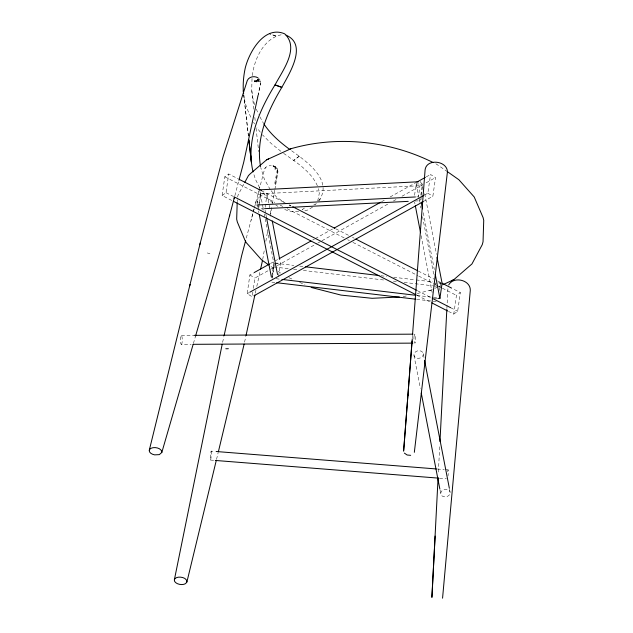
<?xml version="1.0" encoding="UTF-8"?>
<svg xmlns="http://www.w3.org/2000/svg" width="633" height="633" viewBox="0 0 633 633"><rect width="100%" height="100%" fill="white"/><g stroke="black" fill="none" stroke-linecap="round" stroke-linejoin="round"><path stroke-width="0.47" stroke-dasharray="3.17 2.37" d="M237.233 201.666L237.304 199.727M252.029 78.492L251.712 90.06L253.936 109.612M438.376 472.06L439.816 444.485M446.89 308.5L447.966 287.778M272.538 277.404L274.303 263.099L272.119 278.251M438.653 282.587L440.608 282.816L440.346 286.709L437.411 286.361M412.273 338.038L412.502 335.11M277.934 171.947C278.433 166.598 272.633 165.585 270.877 165.427M257.884 96.2L260.741 82.733L260.313 80.431L258.509 78.175M254.474 81.404L254.339 80.454L254.814 81.934L254.798 81.42L254.411 81.815M231.773 200.447L222.12 195.502L224.818 176.797L228.719 173.988L238.372 178.925M222.12 195.502L226.021 192.693L228.719 173.988M257.671 200.281L258.897 191.759M258.462 207.086L258.873 204.245M259.008 203.296L260.377 193.825L267.047 194.014L270.956 214.215M259.039 206.129L258.628 208.969L263.55 208.724M259.174 205.187L260.812 193.825L259.831 191.451M252.86 292.09L252.187 296.766L247.186 293.68L249.877 274.975L253.319 273.06M253.406 288.347L254.885 278.061L270.37 269.444M265.14 207.276L267.047 194.014M271.874 276.32L273.788 263.059L265.219 218.828M278.552 276.51L280.459 263.257L279.897 260.369M414.568 195.265L416.205 183.894L422.876 184.092M415.106 201.009L420.027 200.764L420.304 198.865M420.85 195.083L422.211 185.611L420.573 181.655L418.389 196.808L416.427 196.91M421.095 196.404L421.064 201.167M421.238 195.455L422.733 185.034M424.411 195.106L427.853 193.192L430.543 174.486L435.551 177.572L432.853 196.277L424.252 201.065M435.14 284.985L435.417 283.086L441.13 283.252M439.516 290.397L440.608 282.816M448.488 311.404L453.758 314.095L456.448 295.389L460.349 292.581L452.453 288.537M453.758 314.095L457.659 311.286L460.349 292.581M252.385 75.572C254.205 58.861 264.151 37.656 282.373 34.546M265.868 241.284L267.727 230.618M262.703 259.483L264.539 248.943M270.236 216.193L272.071 205.614M272.412 203.691L274.754 190.224M274.92 189.267L277.927 171.954M271.668 165.704L271.818 165.711M257.963 95.686L260.685 83.216M222.61 342.374L223.876 336.606M244.56 342.16L245.826 336.392M255.321 293.134L255.954 290.254M256.792 286.409L260.171 271.019M216.533 459.368L218.132 452.761M256.041 201.452L255.028 205.321M234.851 195.747L238.72 181.149M254.07 208.922L251.048 220.3M254.316 207.988L258.762 191.182M259.008 190.248L264.428 169.755C264.475 165.854 272.016 165.427 270.766 165.529M246.324 238.071L254.039 209.064M237.557 197.069L238.143 194.901L243.966 183.926M193.413 343.458L195.589 335.941M258.588 79.718L257.489 79.252L259.886 80.573L258.581 79.631M317.726 200.898L319.285 193.397L318.526 188.626M318.739 200.819C333.876 180.342 306.008 160.94 290.966 150.314M264.831 168.821L265.14 168.394M265.464 167.943L265.757 167.539M258.367 80.28C261.247 82.029 255.107 78.555 258.391 80.193M318.795 200.693L320.543 198.809M315.115 204.76L316.326 203.494M312.567 207.078L308.065 209.927L303.848 211.09M273.503 166.115C272.055 166.305 275.22 165.767 273.321 166.052M313.778 204.918L315.123 204.063M257.378 80.399L258.707 81.562L256.863 80.114L257.512 80.32M270.528 263.486L273.97 261.571M274.825 261.097L278.267 259.182M312.686 240.042L314.403 239.084M315.266 238.609L333.33 228.56M381.509 201.761L385.806 199.371M390.11 196.974L415.921 182.621M426.246 176.876L430.543 174.486M271.233 268.97L276.392 266.097M277.254 265.623L316.824 243.61M317.687 243.127L321.129 241.213M321.991 240.738L389.097 203.415M393.394 201.025L395.973 199.585M402.002 196.238L422.646 184.749M426.088 182.842L435.551 177.572M247.186 293.68L248.904 292.723M417.25 293.522L430.986 290.104M429.443 290.808L433.921 288.767M434.816 288.363L441.082 285.507M256.792 80.707C259.103 82.836 255.344 79.544 256.951 80.66M274.208 166.487L273.591 166.471L275.173 166.574L274.042 166.392M403.181 296.648L407.874 295.603M256.088 80.921C258.058 84.039 255.226 79.964 256.23 80.882M260.812 193.825L422.211 185.611M298.681 211.699L289.938 211.169L284.177 209.42M181.402 335.419L194.212 335.348M181.252 344.384A4.51 0.926 89.7 0 0 182.169 338.062A4.51 0.926 89.7 0 0 180.563 337.254A4.51 0.926 89.7 0 0 181.252 344.384L191.111 344.328M262.007 209.088L263.914 209.143M274.738 263.091L280.459 263.257M434.183 298.27L437.996 298.372M255.408 80.969L255.067 80.526L255.961 81.926L255.819 81.412L255.534 81.863M211.224 451.123A4.51 0.411 -85.5 0 1 210.963 458.213A4.51 0.411 -85.5 0 1 210.314 457.445A4.51 0.411 -85.5 0 1 211.224 451.123L215.157 451.432M437.332 469.029L444.216 469.575M445.197 469.654L448.14 469.884M210.441 460.064L214.373 460.373M439.5 478.208L446.376 478.754M275.015 167.31L276.874 168.275L274.445 167.215L275.102 167.444M275.284 263.217L293.87 265.417M299.741 266.113L303.65 266.58M380.931 275.743L386.803 276.439M393.655 277.254L415.177 279.802M416.15 279.921L432.782 281.891M274.042 266.984L289.692 268.843M293.609 269.31L297.518 269.769M303.389 270.465L385.56 280.213M393.386 281.139L396.321 281.487M404.147 282.413L432.521 285.776M433.502 285.894L436.43 286.243M276.035 278.718L280.925 279.295M416.902 295.421L437.45 297.858M271.858 282.136L274.793 282.484M416.641 299.306L436.208 301.625M207.26 252.947L209.942 253.698M288.98 277.729L292.525 279.28M299.623 282.381L304.948 284.7M289.178 205.013L290.792 205.725M261.184 190.604L284.874 202.734M289.257 204.981L291.014 205.875M335.759 228.79L348.925 235.531M352.431 237.328L354.187 238.222M418.239 271.019L434.032 279.106M437.538 280.902L441.051 282.698M224.818 176.797L274.833 202.402M280.095 205.1L282.729 206.445M287.113 208.692L344.146 237.889M347.652 239.685L349.408 240.587M352.921 242.384L417.843 275.624M418.722 276.075L434.515 284.162M435.393 284.613L438.028 285.958M438.898 286.409L441.533 287.754M442.412 288.205L456.448 295.389M226.021 192.693L233.047 196.285M417.297 290.618L431.334 297.811M450.641 307.693L457.659 311.286M416.902 295.231L430.068 301.965M427.853 193.192L432.853 196.277M249.877 274.975L254.885 278.061M285.95 203.589L276.463 196.982L270.789 190.327M275.798 204.997L277.919 206.35M435.86 163.733L446.241 170.839M270.971 266.501L274.959 269.239M278.156 271.422L280.554 273.06M283.592 153.321C296.798 162.744 312.219 171.962 318.241 187.851M280.846 151.287L271.28 143.564L262.458 134.813M273.076 203.185L267.727 198.612L260.669 189.378M260.282 132.162L256.919 127.668M270.228 189.528L264.357 179.202L260.701 167.468M277.183 168.639L277.428 169.043M259.918 116.868L263.241 122.881M259.625 187.764L255.558 179.543L253.295 172.754M255.249 80.961L255.423 81.443M418.722 197.599L420.027 200.764M256.99 205.021L257.971 207.395M256.349 109.105L258.493 114.288M254.561 104.777L252.717 97.474L251.712 90.06M424.735 193.722L436.493 254.387M423.303 212.72L434.309 269.539M416.205 183.894L418.627 196.42M419.37 200.265L419.742 202.196M420.494 206.049L420.866 207.972M422.543 216.636L433.74 274.421M414.575 201.935L414.947 203.866M421.103 235.642L432.11 292.462M423.271 353.657A4.732 3.798 -11 0 1 416.878 358.191A4.732 3.798 -11 0 1 415.707 351.719A4.732 3.798 -11 0 1 423.271 353.657L424.023 357.534M449.549 489.285L450.11 492.197A4.732 3.798 -11 0 1 443.717 496.723A4.732 3.798 -11 0 1 442.546 490.251A4.732 3.798 -11 0 1 450.11 492.197M413.966 355.382L420.344 388.322M440.054 490.045L440.805 493.922M265.053 210.132L265.607 213.012M265.797 213.978L266.351 216.866M260.377 193.825L263.542 210.172M264.285 214.017L265.029 217.863M258.565 210.9L258.937 212.823M254.822 117.429L255.376 122.319M256.041 128.183L258.707 151.643M248.437 136.127L243.8 95.354A194.727 116.013 -6.5 0 0 246.3 106.344A235.642 140.376 -6.5 0 0 251.499 118.466M243.745 94.784L248.413 135.905M447.626 471.735A4.51 0.411 -85.5 0 1 448.259 470.398A4.51 0.411 -85.5 0 1 448.014 475.945M254.521 123.87A235.642 140.376 -6.5 0 1 253.619 122.335M277.673 170.902L275.141 185.295L274.58 184.512L277.191 170.214L277.665 170.894M259.934 81.784L259.625 81.348L259.926 81.799M275.648 168.734L275.126 168.457L275.64 168.75M304.426 208.028L302.352 209.626L304.426 208.012M299.267 156.209L293.736 160.442L299.267 156.209M274.271 166.97C272.704 166.519 278.322 167.452 274.271 166.97M275.996 36.073L269.175 33.644L275.996 36.073M275.276 169.248L274.809 168.892L275.268 169.264M260.44 81.364L260.195 80.953L260.448 81.38M414.085 335.988A4.51 0.926 89.7 0 0 414.773 343.118A4.51 0.926 89.7 0 0 415.683 336.796A4.51 0.926 89.7 0 0 414.085 335.988"/><path stroke-width="0.95" d="M161.819 452.453L161.447 450.514L159.492 448.797A6.37 3.663 8.2 0 0 149.752 449.288A6.37 3.663 8.2 0 0 154.634 454.866L159.326 454.629L161.819 452.453L193.136 344.399M186.909 581.972C186.933 577.937 181.544 576.821 178.324 577.177A6.37 3.663 8.2 0 0 175.563 582.542A6.37 3.663 8.2 0 0 185.604 583.602L186.909 581.972L216.312 460.31M237.201 202.639L236.679 219.176L237.312 221.961L245.026 240.421L246.221 242.581L261.516 259.791L268.574 264.863M431.928 597.505L438.068 477.962M439.967 441.525L446.835 309.49M431.88 597.006L435.124 536.072M403.648 451.266L412.051 340.958M412.574 334.137L425.083 169.929C426.507 158.108 447.468 160.655 447.42 172.034L414.33 452.326M403.656 450.443L412.281 338.837M407.897 395.522L407.976 394.541M442.562 598.201L470.287 290.381C470.635 279.841 453.505 275.933 448.702 284.953M257.259 203.13L257.536 201.231M437.996 298.372L439.903 298.428L442.087 283.275L437.047 257.275M174.392 579.693L222.191 344.297M257.884 96.2L243.745 162.119L238.958 180.231M224.09 335.648L241.6 255.851L245.58 240.88M244.14 344.083L218.361 451.82M246.039 335.435L254.893 295.057M260.598 269.096L262.497 260.448M189.702 285.981L190.066 284.399M149.301 450.166L200.257 242.953L223.196 156.311L247.297 80.494C249.046 76.538 254.64 75.636 258.058 77.906M199.814 244.694L200.257 242.953M234.123 198.485L234.392 197.464L220.363 250.486L195.589 335.941M229.534 215.821L229.716 215.141M244.86 182.241L248.445 175.594L250.304 173.743L266.635 159.817L268.574 158.923M286.116 35.187C307.97 44.674 289.202 73.713 281.843 87.362L275.015 84.854C259.206 110.672 245.715 141.088 253.058 171.907M260.551 166.55C255.597 138.271 267.664 111.044 281.843 87.362L275.023 84.957C282.381 70.849 299.9 48.243 284.708 33.85C264.689 25.138 249.426 51.431 245.311 67.747A235.642 140.391 -6.5 0 0 243.301 90.867A194.727 116.013 -6.5 0 0 243.563 93.557M451.827 280.601L453.774 279.715L471.957 263.937L482.267 244.631L483.042 241.735L483.731 220.347L483.09 217.57L474.188 196.942L458.885 179.74L447.04 171.385M254.181 272.578L269.666 263.969M279.129 258.707L310.961 240.999M334.192 228.078L380.647 202.244M416.783 182.146L425.384 177.359M249.766 292.24L423.548 195.581M253.912 295.809L423.39 201.547M289.423 149.42L290.958 148.715C337.903 135.24 389.627 140.803 433.201 162.57M266.635 159.817L290.958 148.715M442.878 284.684L453.774 279.715M410.659 455.325L407.13 455.008L404.36 453.093M259.174 189.868L418.611 181.758M256.99 205.021L415.438 196.958M264.531 208.668L408.222 201.365M399.328 296.996L372.085 298.309L341.013 295.097L311.151 287.414M225.815 348.751L228.347 348.712M194.212 335.348L412.953 334.161M193.081 344.32L412.803 343.126M216.138 451.511L436.351 468.95M215.355 460.452L438.511 478.129M305.604 266.81L378.977 275.513M281.899 279.414L415.928 295.302M276.748 282.722L415.659 299.187M239.25 179.376L260.305 190.153M292.77 206.777L334.881 228.339M355.944 239.124L417.361 270.568M441.929 283.149L451.574 288.086M233.917 196.736L416.419 290.175M432.212 298.262L450.641 307.693M233.53 201.341L416.023 294.78M431.817 302.867L447.61 310.953M289.4 149.174C279.691 141.982 270.346 133.935 263.755 123.688M421.246 202.133L422.551 208.874M435.243 274.358L439.903 298.428M415.327 205.788L420.549 232.754M424.585 360.438L449.359 488.32M421.285 393.164L439.864 489.08M272.261 220.941L279.715 259.411M266.54 217.823L277.531 274.556M259.308 214.745L271.415 277.254M248.88 140.012L251.412 162.341L248.856 139.822M243.301 90.867L243.634 93.803"/></g></svg>
